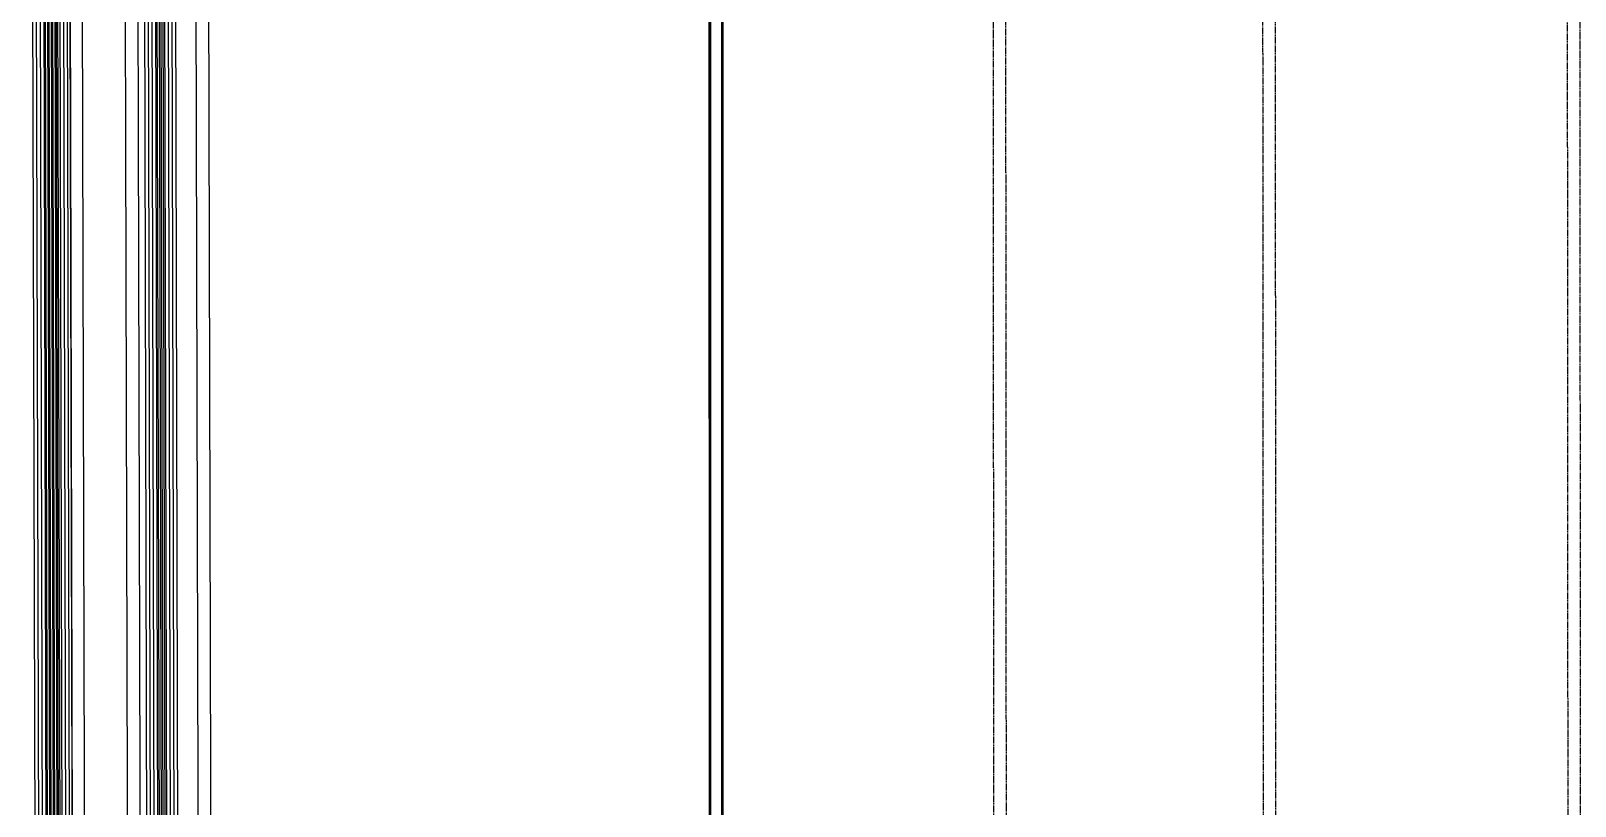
# Model space of a CAD drawing. Header units: inches. Extents: x 4821 to 127877, y 58012 to 433683.
# Drawn here: x 34402.5 to 34822.3, y 150141.2 to 150351.8 of the extents above; entities that cross this region are included whole.
import ezdxf

# ---------------------------------------------------------------- set-up
doc = ezdxf.new("R2010")
doc.units = ezdxf.units.IN
doc.header["$MEASUREMENT"] = 0
doc.linetypes.add('$0$HIDDEN', pattern=[0.375, 0.25, -0.125])
for name, color, linetype in [('A-WAL-CMU', 7, 'Continuous'), ('A-WAL-LOW', 41, 'Continuous'), ('A-WIN', 141, 'Continuous')]:
    doc.layers.add(name, color=color, linetype=linetype)

# ---------------------------------------------------------------- blocks, each defined once
blk = doc.blocks.new('FIRST SLAB EDGE')
at = {"color": 165, "linetype": 'Continuous', "extrusion": (-5.69003e-07, -1.56101e-06, 1)}
for p, q in [((1142582.83, -1726838.89, 0), (1142584.84, -1727662.53, 0)), ((1142583.83, -1726837.89, 0), (1142585.84, -1727663.53, 0)), ((1142584.83, -1726837.89, 0), (1142586.84, -1727663.54, 0)), ((1142585.83, -1726837.89, 0), (1142587.84, -1727663.54, 0)), ((1142586.83, -1726837.89, 0), (1142588.84, -1727663.54, 0)), ((1142587.83, -1726837.89, 0), (1142589.84, -1727663.54, 0)), ((1142588.83, -1726837.89, 0), (1142590.84, -1727663.55, 0)), ((1142613.23, -1726842.39, 0), (1142615.24, -1727659.05, 0)), ((1142614.23, -1726842.39, 0), (1142616.24, -1727659.05, 0)), ((1142615.23, -1726842.39, 0), (1142617.24, -1727659.05, 0)), ((1142616.23, -1726842.39, 0), (1142618.24, -1727659.05, 0)), ((1142617.23, -1726842.39, 0), (1142619.24, -1727659.05, 0)), ((1142618.23, -1726842.39, 0), (1142620.24, -1727659.05, 0))]:
    blk.add_line(p, q, dxfattribs=at)
at = {"color": 31, "extrusion": (-5.69003e-07, -1.56101e-06, 1)}
blk.add_line((1142589.63, -1726863.89, 0), (1142591.64, -1727637.55, 0), dxfattribs=at)
at = {"color": 31, "extrusion": (-5.69003e-07, -1.56101e-06, 1), "elevation": 2.04}
for points in [[(1142627.23, -1726855.89), (1142629.24, -1727645.55)], [(1142595.04, -1727637.55), (1142593.03, -1726863.89)], [(1142608.03, -1726862.69), (1142610.04, -1727638.75)]]:
    blk.add_lwpolyline(points, dxfattribs=at)
at = {"layer": 'A-WAL-CMU'}
blk.add_line((1142767.66, -1728513.46), (1142767.66, -1723163.52), dxfattribs=at)
at = {"layer": 'A-WAL-LOW', "linetype": 'Continuous'}
blk.add_line((1142767.3, -1728510.88, 0), (1142767.3, -1726710.88, 0), dxfattribs=at)
at = {"layer": 'A-WIN', "linetype": '$0$HIDDEN', "elevation": 0}
for points in [[(1142845.39, -1728510.87), (1142844.29, -1726709.33)], [(1142917.48, -1726709.33), (1142918.62, -1728509.33)], [(1143001.48, -1728509.34), (1143000.39, -1726709.34)]]:
    blk.add_lwpolyline(points, dxfattribs=at)

msp = doc.modelspace()

# ---------------------------------------------------------------- linework, layer by layer
at = {"layer": 'A-WAL-CMU', "elevation": 0}
for points in [[(39412.72, 155955.3), (34586.48, 155955.3), (34587.01, 147159.91)], [(39416.12, 155958.28), (34589.88, 155958.28), (34590.41, 147162.89)]]:
    msp.add_lwpolyline(points, dxfattribs=at)

# ---------------------------------------------------------------- block references
at = {"layer": 'A-WAL-CMU'}
for p in [(-1108180.36, 1877396.06), (-1108176.96, 1877399.04)]:
    msp.add_blockref('FIRST SLAB EDGE', p, dxfattribs=at)

doc.saveas('drawing.dxf')
